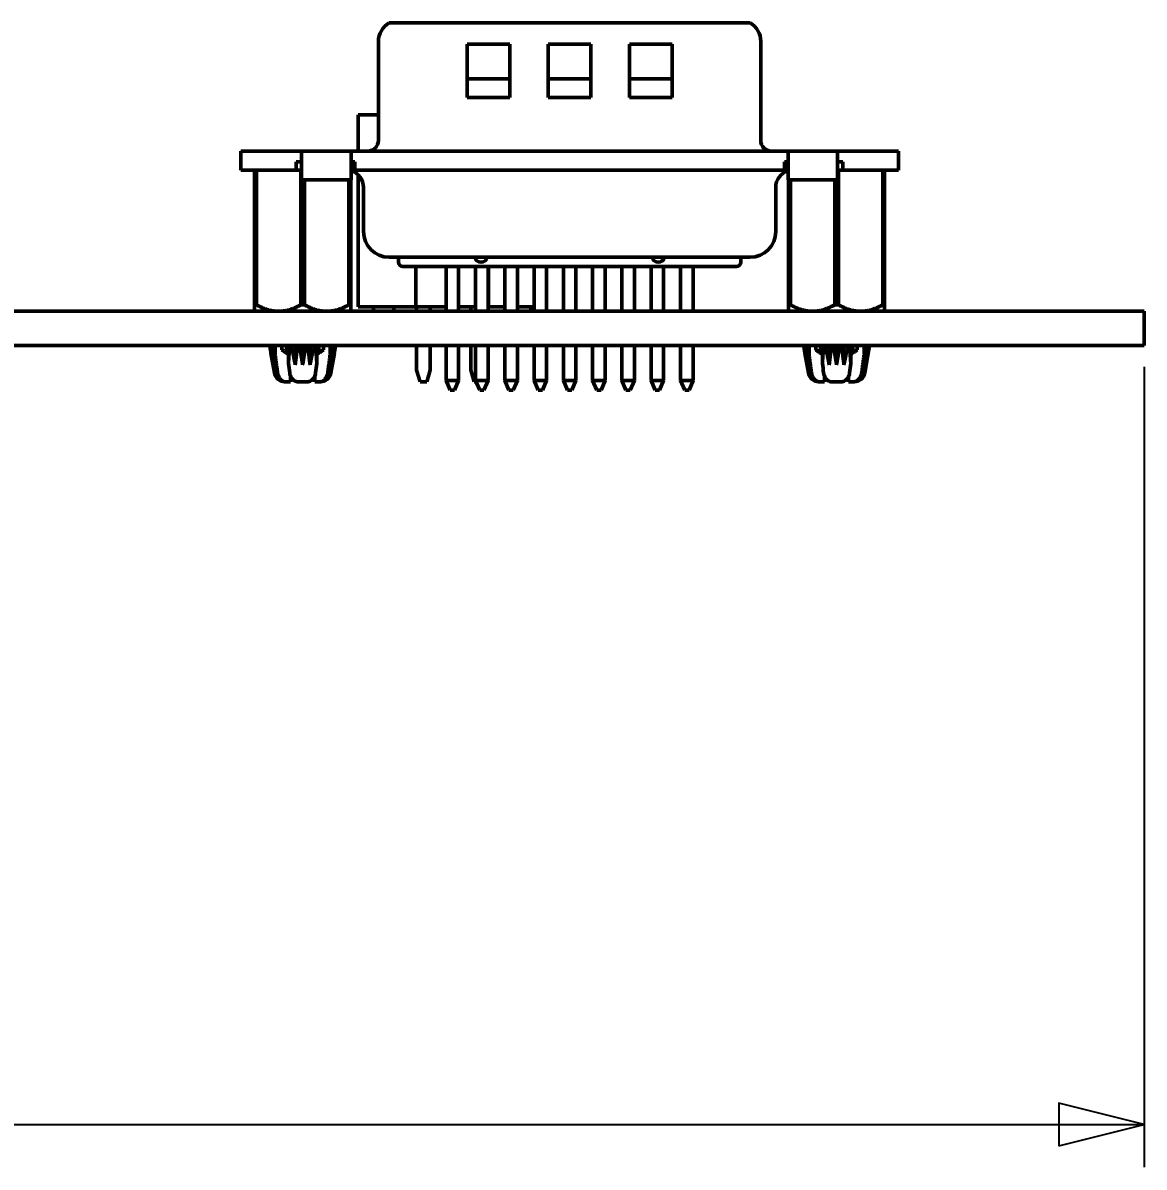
# Model space of a CAD drawing. Header units: millimetres. Extents: x 845 to 2568, y -211 to 570.
# Drawn here: x 1424.9 to 1477.4, y 131.1 to 184.6 of the extents above; entities that cross this region are included whole.
import ezdxf

# ---------------------------------------------------------------- set-up
doc = ezdxf.new("R2010")
doc.units = ezdxf.units.MM
doc.header["$LTSCALE"] = 2
doc.layers.get('0').update_dxf_attribs({"lineweight": 25})
doc.layers.add('외형선(ISO)', color=7, linetype='Continuous', lineweight=50)
doc.layers.add('치수(ISO)', color=7, linetype='Continuous', lineweight=25)
doc.styles.add('레이블 문자 (JIS)', font='')
doc.styles.get('레이블 문자 (JIS)').set_extended_font_data('Gulim')
doc.dimstyles.new('복사 대상기본값 (JIS)', dxfattribs={"dimscale": 2, "dimtxt": 3, "dimasz": 2, "dimexe": 1, "dimexo": 0.5, "dimgap": 0.8, "dimtad": 1, "dimdsep": 46, "dimtxsty": '레이블 문자 (JIS)', "dimblk": 'Filled-1', "dimcen": 0.09, "dimdle": 10, "dimclrd": 256, "dimclre": 256, "dimclrt": 256, "dimazin": 2, "dimtfac": 0.666667, "dimtmove": 0, "dimatfit": 3, "dimldrblk": 'OPEN', "dimfxl": 1, "dimtolj": 1, "dimtzin": 0, "dimlwd": -1, "dimlwe": -1, "dimarcsym": 0})

# ---------------------------------------------------------------- blocks, each defined once
blk = doc.blocks.new('Filled-1')
at = {"color": 0}
for p, q in [((0, 0), (-1, 0.25)), ((-1, 0.25), (-1, -0.25)), ((-1, 0), (0, 0)), ((-1, -0.25), (0, 0))]:
    blk.add_line(p, q, dxfattribs=at)
at = {"color": 0, "flags": 128}
blk.add_lwpolyline([(-1, -0.25), (0, 0), (-1, 0.25), (-1, -0.25)], dxfattribs=at)
at = {"color": 0}
blk.add_solid([(-1, -0.25), (0, 0), (-1, 0.25), (-1, -0.25)], dxfattribs=at)
blk = doc.blocks.new('*D21')
at = {"layer": 'Defpoints', "color": 0}
for p in [(1327.354, 169.544), (1477.354, 169.544), (1477.354, 133.075)]:
    blk.add_point(p, dxfattribs=at)
at = {"layer": '치수(ISO)'}
for p, q in [((1327.354, 168.544), (1327.354, 131.075)), ((1477.354, 168.544), (1477.354, 131.075)), ((1331.354, 133.075), (1473.354, 133.075))]:
    blk.add_line(p, q, dxfattribs=at)
at = {"layer": '치수(ISO)', "linetype": 'ByBlock', "xscale": 4, "yscale": 4, "zscale": 4}
for p, rotation in [((1327.354, 133.075), 180), ((1477.354, 133.075), 360)]:
    blk.add_blockref('Filled-1', p, dxfattribs=dict(at, rotation=rotation))
at = {"layer": '치수(ISO)', "insert": (1402.354, 140.843), "char_height": 6, "attachment_point": 2, "style": '레이블 문자 (JIS)'}
blk.add_mtext('\\A1;150', dxfattribs=at)
blk = doc.blocks.new('_Open')
at = {"color": 0, "linetype": 'ByBlock', "lineweight": -2}
for p, q in [((-1, 0.167), (0, 0)), ((-1, -0.167), (0, 0)), ((0, 0), (-1, 0))]:
    blk.add_line(p, q, dxfattribs=at)

msp = doc.modelspace()

# ---------------------------------------------------------------- linework, layer by layer
at = {"layer": '외형선(ISO)'}
for p, q in [((1442.004, 184.6444), (1442.0435, 184.6444)), ((1442.5725, 184.6444), (1442.0435, 184.6444)), ((1442.5725, 184.6444), (1445.133, 184.6444)), ((1455.7751, 184.6444), (1445.133, 184.6444)), ((1455.7751, 184.6444), (1458.3356, 184.6444)), ((1458.8645, 184.6444), (1458.3356, 184.6444)), ((1458.8645, 184.6444), (1458.904, 184.6444)), ((1441.504, 179.1444), (1441.504, 183.7784)), ((1459.404, 179.1444), (1459.404, 183.7784)), ((1447.654, 183.6444), (1445.654, 183.6444)), ((1445.654, 183.6444), (1445.654, 181.1444)), ((1447.654, 181.1444), (1447.654, 183.6444)), ((1451.454, 183.6444), (1449.454, 183.6444)), ((1449.454, 183.6444), (1449.454, 181.1444)), ((1451.454, 181.1444), (1451.454, 183.6444)), ((1455.254, 183.6444), (1453.254, 183.6444)), ((1453.254, 183.6444), (1453.254, 181.1444)), ((1455.254, 181.1444), (1455.254, 183.6444)), ((1447.654, 182.0235), (1445.654, 182.0235)), ((1451.454, 182.0235), (1449.454, 182.0235)), ((1455.254, 182.0235), (1453.254, 182.0235)), ((1445.654, 181.1444), (1447.654, 181.1444)), ((1449.454, 181.1444), (1451.454, 181.1444)), ((1453.254, 181.1444), (1455.254, 181.1444)), ((1440.554, 180.3444), (1441.504, 180.3444)), ((1440.554, 180.3444), (1440.554, 178.6444)), ((1436.554, 178.6444), (1435.054, 178.6444)), ((1435.054, 178.6444), (1435.054, 177.7444)), ((1436.554, 178.6444), (1437.904, 178.6444)), ((1437.904, 178.6444), (1440.219, 178.6444)), ((1437.904, 178.6444), (1437.904, 178.1444)), ((1440.219, 178.6444), (1460.689, 178.6444)), ((1440.219, 178.1444), (1440.219, 178.6444)), ((1460.689, 178.6444), (1463.004, 178.6444)), ((1460.689, 178.6444), (1460.689, 178.1444)), ((1463.004, 178.6444), (1464.354, 178.6444)), ((1463.004, 178.1444), (1463.004, 178.6444)), ((1465.854, 178.6444), (1464.354, 178.6444)), ((1465.854, 177.7444), (1465.854, 178.6444)), ((1437.654, 178.1444), (1437.654, 177.7444)), ((1437.904, 178.1444), (1437.654, 178.1444)), ((1437.904, 177.7944), (1437.904, 178.1444)), ((1440.394, 178.1444), (1440.219, 178.1444)), ((1440.219, 178.1444), (1440.219, 177.7944)), ((1440.394, 177.7444), (1440.394, 178.1444)), ((1460.689, 178.1444), (1460.514, 178.1444)), ((1460.514, 178.1444), (1460.514, 177.7444)), ((1460.689, 177.7944), (1460.689, 178.1444)), ((1463.254, 178.1444), (1463.004, 178.1444)), ((1463.004, 178.1444), (1463.004, 177.7944)), ((1463.254, 177.7444), (1463.254, 178.1444)), ((1436.554, 177.7444), (1435.054, 177.7444)), ((1435.704, 171.4444), (1435.704, 177.7444)), ((1435.7898, 177.7444), (1435.7898, 171.4444)), ((1437.654, 177.7444), (1436.554, 177.7444)), ((1437.904, 177.7444), (1437.654, 177.7444)), ((1437.8683, 171.4444), (1437.8683, 177.7444)), ((1437.904, 177.2944), (1437.904, 177.7944)), ((1440.219, 177.7944), (1440.219, 177.2944)), ((1440.394, 177.7444), (1440.219, 177.7444)), ((1460.514, 177.7444), (1440.394, 177.7444)), ((1440.554, 177.5254), (1440.554, 171.3444)), ((1460.689, 177.7444), (1460.514, 177.7444)), ((1460.689, 177.2944), (1460.689, 177.7944)), ((1463.004, 177.7944), (1463.004, 177.2944)), ((1463.254, 177.7444), (1463.004, 177.7444)), ((1463.0398, 177.7444), (1463.0398, 171.4444)), ((1464.354, 177.7444), (1463.254, 177.7444)), ((1465.854, 177.7444), (1464.354, 177.7444)), ((1465.1183, 171.4444), (1465.1183, 177.7444)), ((1465.204, 177.7444), (1465.204, 171.4444)), ((1437.904, 177.2944), (1440.219, 177.2944)), ((1438.0398, 177.2944), (1438.0398, 171.4444)), ((1440.1183, 171.4444), (1440.1183, 177.2944)), ((1440.204, 177.2944), (1440.204, 171.4444)), ((1440.804, 174.8744), (1440.804, 176.9444)), ((1460.104, 174.8744), (1460.104, 176.9444)), ((1460.689, 177.2944), (1463.004, 177.2944)), ((1460.704, 171.4444), (1460.704, 177.2944)), ((1460.7898, 177.2944), (1460.7898, 171.4444)), ((1462.8683, 171.4444), (1462.8683, 177.2944)), ((1442.0162, 173.6744), (1442.004, 173.6744)), ((1442.0162, 173.6744), (1443.2152, 173.6744)), ((1442.4373, 173.4427), (1442.4353, 173.6744)), ((1444.0031, 173.6744), (1443.2152, 173.6744)), ((1444.0031, 173.6744), (1456.905, 173.6744)), ((1457.6929, 173.6744), (1456.905, 173.6744)), ((1457.6929, 173.6744), (1458.8919, 173.6744)), ((1458.4707, 173.4427), (1458.4728, 173.6744)), ((1458.904, 173.6744), (1458.8919, 173.6744)), ((1442.6514, 173.2444), (1442.6373, 173.2444)), ((1442.6514, 173.2444), (1443.5781, 173.2444)), ((1443.254, 171.3444), (1443.254, 173.2444)), ((1444.4057, 173.2444), (1443.5781, 173.2444)), ((1444.4057, 173.2444), (1456.5023, 173.2444)), ((1444.6715, 171.1444), (1444.6715, 173.2444)), ((1445.2565, 171.1444), (1445.2565, 173.2444)), ((1446.0515, 171.1444), (1446.0515, 173.2444)), ((1446.6365, 171.1444), (1446.6365, 173.2444)), ((1446.654, 173.2444), (1446.654, 171.3444)), ((1447.4215, 171.1444), (1447.4215, 173.2444)), ((1448.0065, 171.1444), (1448.0065, 173.2444)), ((1448.7915, 171.1444), (1448.7915, 173.2444)), ((1449.3765, 171.1444), (1449.3765, 173.2444)), ((1450.1615, 171.1444), (1450.1615, 173.2444)), ((1450.7465, 171.1444), (1450.7465, 173.2444)), ((1451.5315, 171.1444), (1451.5315, 173.2444)), ((1452.1165, 171.1444), (1452.1165, 173.2444)), ((1452.9015, 171.1444), (1452.9015, 173.2444)), ((1453.4865, 171.1444), (1453.4865, 173.2444)), ((1454.2715, 171.1444), (1454.2715, 173.2444)), ((1454.8565, 171.1444), (1454.8565, 173.2444)), ((1455.6515, 171.1444), (1455.6515, 173.2444)), ((1456.2365, 171.1444), (1456.2365, 173.2444)), ((1457.33, 173.2444), (1456.5023, 173.2444)), ((1457.33, 173.2444), (1458.2566, 173.2444)), ((1458.2707, 173.2444), (1458.2566, 173.2444)), ((1435.704, 171.4444), (1435.704, 171.1444)), ((1435.704, 171.4444), (1435.7898, 171.4444)), ((1437.8683, 171.4444), (1438.0398, 171.4444)), ((1440.1183, 171.4444), (1440.204, 171.4444)), ((1440.204, 171.1444), (1440.204, 171.4444)), ((1460.704, 171.4444), (1460.704, 171.1444)), ((1460.704, 171.4444), (1460.7898, 171.4444)), ((1462.8683, 171.4444), (1463.0398, 171.4444)), ((1465.204, 171.4444), (1465.1183, 171.4444)), ((1465.204, 171.1444), (1465.204, 171.4444)), ((1327.354, 171.1444), (1477.354, 171.1444)), ((1443.254, 171.3444), (1440.554, 171.3444)), ((1441.269, 171.3444), (1441.269, 171.1444)), ((1442.219, 171.3444), (1442.219, 171.1444)), ((1444.6715, 171.3444), (1443.254, 171.3444)), ((1443.289, 171.1444), (1443.289, 171.3444)), ((1443.929, 171.3444), (1443.929, 171.1444)), ((1446.0515, 171.3444), (1445.2565, 171.3444)), ((1445.829, 171.1444), (1445.829, 171.3444)), ((1446.654, 171.3444), (1446.6365, 171.3444)), ((1447.4215, 171.3444), (1446.654, 171.3444)), ((1448.7915, 171.3444), (1448.0065, 171.3444)), ((1448.639, 171.3444), (1448.639, 171.1444)), ((1477.354, 169.5444), (1477.354, 171.1444)), ((1327.354, 169.5444), (1477.354, 169.5444)), ((1436.6701, 169.1141), (1436.6701, 169.5444)), ((1436.9847, 169.3444), (1436.9847, 169.5444)), ((1437.2897, 169.5444), (1437.2897, 168.6983)), ((1437.609, 169.5444), (1437.609, 168.639)), ((1437.954, 168.639), (1437.954, 169.5444)), ((1438.2991, 168.639), (1438.2991, 169.5444)), ((1438.6183, 168.6983), (1438.6183, 169.5444)), ((1438.9234, 169.5444), (1438.9234, 169.3444)), ((1439.238, 169.5444), (1439.238, 169.1141)), ((1443.289, 168.3868), (1443.289, 169.5444)), ((1443.929, 169.5444), (1443.929, 168.3868)), ((1444.6715, 167.9092), (1444.6715, 169.5444)), ((1445.2565, 167.9092), (1445.2565, 169.5444)), ((1445.829, 168.3868), (1445.829, 169.5444)), ((1446.0515, 167.9092), (1446.0515, 169.5444)), ((1446.6365, 167.9092), (1446.6365, 169.5444)), ((1447.4215, 167.9092), (1447.4215, 169.5444)), ((1448.0065, 167.9092), (1448.0065, 169.5444)), ((1448.7915, 167.9092), (1448.7915, 169.5444)), ((1449.3765, 167.9092), (1449.3765, 169.5444)), ((1450.1615, 167.9092), (1450.1615, 169.5444)), ((1450.7465, 167.9092), (1450.7465, 169.5444)), ((1451.5315, 167.9092), (1451.5315, 169.5444)), ((1452.1165, 167.9092), (1452.1165, 169.5444)), ((1452.9015, 167.9092), (1452.9015, 169.5444)), ((1453.4865, 167.9092), (1453.4865, 169.5444)), ((1454.2715, 167.9092), (1454.2715, 169.5444)), ((1454.8565, 167.9092), (1454.8565, 169.5444)), ((1455.6515, 167.9092), (1455.6515, 169.5444)), ((1456.2365, 167.9092), (1456.2365, 169.5444)), ((1461.6701, 169.1141), (1461.6701, 169.5444)), ((1461.9847, 169.3444), (1461.9847, 169.5444)), ((1462.2897, 169.5444), (1462.2897, 168.6983)), ((1462.609, 169.5444), (1462.609, 168.639)), ((1462.954, 168.639), (1462.954, 169.5444)), ((1463.2991, 168.639), (1463.2991, 169.5444)), ((1463.6183, 168.6983), (1463.6183, 169.5444)), ((1463.9234, 169.5444), (1463.9234, 169.3444)), ((1464.238, 169.5444), (1464.238, 169.1141)), ((1436.6338, 168.2576), (1436.4705, 169.1839)), ((1439.2742, 168.2576), (1439.4376, 169.1839)), ((1461.6338, 168.2576), (1461.4705, 169.1839)), ((1464.2742, 168.2576), (1464.4376, 169.1839)), ((1443.449, 167.841), (1443.289, 168.3868)), ((1443.929, 168.3868), (1443.769, 167.841)), ((1445.989, 167.841), (1445.829, 168.3868)), ((1437.1587, 167.8444), (1437.1262, 167.8444)), ((1437.3884, 167.8444), (1437.1587, 167.8444)), ((1437.3884, 167.8444), (1437.3884, 168.1017)), ((1438.1837, 167.8444), (1437.7244, 167.8444)), ((1438.5197, 168.1017), (1438.5197, 167.8444)), ((1438.7494, 167.8444), (1438.5197, 167.8444)), ((1438.7818, 167.8444), (1438.7494, 167.8444)), ((1443.769, 167.841), (1443.449, 167.841)), ((1445.2565, 167.9092), (1444.6715, 167.9092)), ((1444.864, 167.4444), (1444.6715, 167.9092)), ((1445.064, 167.4444), (1445.2565, 167.9092)), ((1446.0798, 167.841), (1445.989, 167.841)), ((1446.6365, 167.9092), (1446.0515, 167.9092)), ((1446.244, 167.4444), (1446.0515, 167.9092)), ((1446.444, 167.4444), (1446.6365, 167.9092)), ((1448.0065, 167.9092), (1447.4215, 167.9092)), ((1447.614, 167.4444), (1447.4215, 167.9092)), ((1447.814, 167.4444), (1448.0065, 167.9092)), ((1449.3765, 167.9092), (1448.7915, 167.9092)), ((1448.984, 167.4444), (1448.7915, 167.9092)), ((1449.184, 167.4444), (1449.3765, 167.9092)), ((1450.7465, 167.9092), (1450.1615, 167.9092)), ((1450.354, 167.4444), (1450.1615, 167.9092)), ((1450.554, 167.4444), (1450.7465, 167.9092)), ((1452.1165, 167.9092), (1451.5315, 167.9092)), ((1451.724, 167.4444), (1451.5315, 167.9092)), ((1451.924, 167.4444), (1452.1165, 167.9092)), ((1453.4865, 167.9092), (1452.9015, 167.9092)), ((1453.094, 167.4444), (1452.9015, 167.9092)), ((1453.294, 167.4444), (1453.4865, 167.9092)), ((1454.8565, 167.9092), (1454.2715, 167.9092)), ((1454.464, 167.4444), (1454.2715, 167.9092)), ((1454.664, 167.4444), (1454.8565, 167.9092)), ((1456.2365, 167.9092), (1455.6515, 167.9092)), ((1455.844, 167.4444), (1455.6515, 167.9092)), ((1456.044, 167.4444), (1456.2365, 167.9092)), ((1462.1587, 167.8444), (1462.1262, 167.8444)), ((1462.3884, 167.8444), (1462.1587, 167.8444)), ((1462.3884, 167.8444), (1462.3884, 168.1017)), ((1463.1837, 167.8444), (1462.7244, 167.8444)), ((1463.5197, 168.1017), (1463.5197, 167.8444)), ((1463.7494, 167.8444), (1463.5197, 167.8444)), ((1463.7818, 167.8444), (1463.7494, 167.8444)), ((1445.064, 167.4444), (1444.864, 167.4444)), ((1446.444, 167.4444), (1446.244, 167.4444)), ((1447.814, 167.4444), (1447.614, 167.4444)), ((1449.184, 167.4444), (1448.984, 167.4444)), ((1450.554, 167.4444), (1450.354, 167.4444)), ((1451.924, 167.4444), (1451.724, 167.4444)), ((1453.294, 167.4444), (1453.094, 167.4444)), ((1454.664, 167.4444), (1454.464, 167.4444)), ((1456.044, 167.4444), (1455.844, 167.4444))]:
    msp.add_line(p, q, dxfattribs=at)
for centre, radius, start, end in [((1442.504, 183.7784), 1, 120, 180), ((1458.404, 183.7784), 1, 0, 60), ((1441.004, 179.1444), 0.5, 270.00016, 0), ((1459.904, 179.1444), 0.5, 180, 270), ((1440.004, 176.9444), 0.8, 0, 74.4101), ((1460.904, 176.9444), 0.8, 105.5899, 180), ((1442.004, 174.8744), 1.2, 180, 270), ((1458.904, 174.8744), 1.2, 270, 0), ((1442.6373, 173.4444), 0.2, 180.5, 270), ((1458.2707, 173.4444), 0.2, 270, 359.5), ((1437.1262, 168.3444), 0.5, 190, 270), ((1438.7818, 168.3444), 0.5, 270, 350), ((1462.1262, 168.3444), 0.5, 190, 270), ((1463.7818, 168.3444), 0.5, 270, 350)]:
    msp.add_arc(centre, radius, start, end, dxfattribs=at)
for centre, major_axis, start_param, end_param in [((1446.304, 173.761), (-0.3166, 0), 0.2770081, 2.8645845), ((1454.604, 173.761), (0.3166, 0), 3.4186008, 6.0061772)]:
    msp.add_ellipse(centre, major_axis=major_axis, ratio=0.9999619, start_param=start_param, end_param=end_param, dxfattribs=at)
for points, weights in [([(1436.829, 171.1444), (1436.3419, 171.1444), (1435.7898, 171.4444)], [2.77777777744, 2.77777777744, 2.60416666637]), ([(1437.8683, 171.4444), (1437.3162, 171.1444), (1436.829, 171.1444)], [2.60416666636, 2.77777777744, 2.77777777744]), ([(1439.079, 171.1444), (1438.5919, 171.1444), (1438.0398, 171.4444)], [2.77777777744, 2.77777777744, 2.60416666637]), ([(1440.1183, 171.4444), (1439.5662, 171.1444), (1439.079, 171.1444)], [2.60416666636, 2.77777777744, 2.77777777744]), ([(1461.829, 171.1444), (1461.3419, 171.1444), (1460.7898, 171.4444)], [2.77777777746, 2.77777777746, 2.60416666637]), ([(1462.8683, 171.4444), (1462.3162, 171.1444), (1461.829, 171.1444)], [2.60416666637, 2.77777777746, 2.77777777746]), ([(1464.079, 171.1444), (1463.5919, 171.1444), (1463.0398, 171.4444)], [2.77777777746, 2.77777777746, 2.60416666637]), ([(1465.1183, 171.4444), (1464.5662, 171.1444), (1464.079, 171.1444)], [2.60416666637, 2.77777777746, 2.77777777746]), ([(1436.5693, 168.639), (1436.493, 169.047), (1436.4079, 169.5444)], [1.0364799708, 1.03929676395, 1.03651828157]), ([(1436.427, 169.5444), (1436.5021, 169.047), (1436.5693, 168.639)], [1.03650338478, 1.03928423704, 1.03646988113]), ([(1436.6345, 168.639), (1436.5439, 169.047), (1436.4428, 169.5444)], [1.03646988152, 1.03928423725, 1.03650338513]), ([(1436.5368, 169.5444), (1436.5883, 169.047), (1436.6345, 168.639)], [1.03650338478, 1.03928423696, 1.03646988128]), ([(1436.6701, 169.1141), (1436.6226, 169.3199), (1436.5726, 169.5444)], [1.03151777421, 1.03086373558, 1.02908176066]), ([(1437.2289, 169.1669), (1437.2051, 169.3512), (1437.1801, 169.5444)], [1.0269213845, 1.02674762675, 1.02604022633]), ([(1437.3457, 169.5444), (1437.3163, 169.0827), (1437.2897, 168.6983)], [1.03651780183, 1.03909638071, 1.03685611412]), ([(1437.609, 168.639), (1437.5214, 169.047), (1437.4238, 169.5444)], [1.03647964587, 1.03929636052, 1.03651780183]), ([(1437.7185, 169.5444), (1437.6608, 169.047), (1437.609, 168.639)], [1.03651780183, 1.03929636052, 1.03647964587]), ([(1437.954, 168.639), (1437.8821, 169.047), (1437.8019, 169.5444)], [1.03647964587, 1.03929636052, 1.03651780183]), ([(1438.1062, 169.5444), (1438.026, 169.047), (1437.954, 168.639)], [1.03651789465, 1.03929643858, 1.03647970873]), ([(1438.2991, 168.639), (1438.2473, 169.047), (1438.1896, 169.5444)], [1.03647964602, 1.03929636045, 1.03651780183]), ([(1438.4843, 169.5444), (1438.3867, 169.047), (1438.2991, 168.639)], [1.03651789465, 1.0392964385, 1.03647970888]), ([(1438.6183, 168.6983), (1438.5918, 169.0827), (1438.5624, 169.5444)], [1.03685617916, 1.03909645982, 1.03651789465]), ([(1438.728, 169.5444), (1438.703, 169.3512), (1438.6792, 169.1669)], [1.02606378777, 1.02677324246, 1.02694904292]), ([(1439.3355, 169.5444), (1439.2855, 169.3199), (1439.238, 169.1141)], [1.02908176073, 1.03086373563, 1.03151777425]), ([(1439.4653, 169.5444), (1439.3642, 169.047), (1439.2736, 168.639)], [1.03650338513, 1.03928423726, 1.03646988151]), ([(1439.2736, 168.639), (1439.3198, 169.047), (1439.3713, 169.5444)], [1.03646988151, 1.03928423726, 1.03650338513]), ([(1439.5002, 169.5444), (1439.4151, 169.047), (1439.3388, 168.639)], [1.03651780183, 1.03929636052, 1.03647964587]), ([(1439.3388, 168.639), (1439.406, 169.047), (1439.4811, 169.5444)], [1.03646988137, 1.03928423733, 1.03650338513]), ([(1461.5693, 168.639), (1461.493, 169.047), (1461.4079, 169.5444)], [1.0364799708, 1.03929676395, 1.03651828157]), ([(1461.427, 169.5444), (1461.5021, 169.047), (1461.5693, 168.639)], [1.03650338478, 1.03928423704, 1.03646988113]), ([(1461.6345, 168.639), (1461.5439, 169.047), (1461.4428, 169.5444)], [1.03646988152, 1.03928423725, 1.03650338513]), ([(1461.5368, 169.5444), (1461.5883, 169.047), (1461.6345, 168.639)], [1.03650338478, 1.03928423696, 1.03646988128]), ([(1461.6701, 169.1141), (1461.6226, 169.3199), (1461.5726, 169.5444)], [1.03151777421, 1.03086373559, 1.02908176066]), ([(1462.2289, 169.1669), (1462.2051, 169.3512), (1462.1801, 169.5444)], [1.02692138451, 1.02674762676, 1.02604022634]), ([(1462.3457, 169.5444), (1462.3163, 169.0827), (1462.2897, 168.6983)], [1.03651780183, 1.03909638071, 1.03685611412]), ([(1462.609, 168.639), (1462.5214, 169.047), (1462.4238, 169.5444)], [1.03647964587, 1.03929636052, 1.03651780183]), ([(1462.7185, 169.5444), (1462.6608, 169.047), (1462.609, 168.639)], [1.03651789465, 1.03929643858, 1.03647970873]), ([(1462.954, 168.639), (1462.8821, 169.047), (1462.8019, 169.5444)], [1.03647970873, 1.03929643858, 1.03651789465]), ([(1463.1062, 169.5444), (1463.026, 169.047), (1462.954, 168.639)], [1.03651780183, 1.03929636052, 1.03647964587]), ([(1463.2991, 168.639), (1463.2473, 169.047), (1463.1896, 169.5444)], [1.03647964602, 1.03929636045, 1.03651780183]), ([(1463.4843, 169.5444), (1463.3867, 169.047), (1463.2991, 168.639)], [1.03651780183, 1.03929636045, 1.03647964602]), ([(1463.6183, 168.6983), (1463.5918, 169.0827), (1463.5624, 169.5444)], [1.03685611412, 1.03909638071, 1.03651780183]), ([(1463.728, 169.5444), (1463.703, 169.3512), (1463.6792, 169.1669)], [1.02606378777, 1.02677324246, 1.02694904292]), ([(1464.3355, 169.5444), (1464.2855, 169.3199), (1464.238, 169.1141)], [1.02908176073, 1.03086373563, 1.03151777425]), ([(1464.4653, 169.5444), (1464.3642, 169.047), (1464.2736, 168.639)], [1.03650338513, 1.03928423726, 1.03646988151]), ([(1464.2736, 168.639), (1464.3198, 169.047), (1464.3713, 169.5444)], [1.03646988151, 1.03928423726, 1.03650338513]), ([(1464.5002, 169.5444), (1464.4151, 169.047), (1464.3388, 168.639)], [1.03651789465, 1.03929643858, 1.03647970873]), ([(1464.3388, 168.639), (1464.406, 169.047), (1464.4811, 169.5444)], [1.03646988137, 1.03928423733, 1.03650338513]), ([(1436.7816, 168.2576), (1436.7288, 168.6606), (1436.6701, 169.1141)], [1.02420246482, 1.02723436497, 1.02698851652]), ([(1439.238, 169.1141), (1439.1793, 168.6606), (1439.1265, 168.2576)], [1.02696106439, 1.02720199508, 1.02416529376]), ([(1461.7816, 168.2576), (1461.7288, 168.6606), (1461.6701, 169.1141)], [1.02420246482, 1.02723436497, 1.02698851652]), ([(1464.238, 169.1141), (1464.1793, 168.6606), (1464.1265, 168.2576)], [1.0269610644, 1.02720199509, 1.02416529377])]:
    msp.add_rational_spline(points, weights, degree=2, dxfattribs=at)
for points, weights, knots in [([(1436.9847, 169.3444), (1437.1012, 169.2565), (1437.2435, 169.1563), (1437.2897, 169.126)], [4.34464983531, 4.85475827224, 5.60398753054, 5.87894128787], [0.18955327, 0.18955327, 0.18955327, 0.25880706, 0.30845236, 0.30845236, 0.30845236]), ([(1438.9234, 169.3444), (1438.7548, 169.2172), (1438.6302, 169.1337), (1438.6183, 169.126)], [4.34464983529, 5.12365796794, 5.80617434997, 5.87894128787], [-1.14804678, -1.14804678, -1.14804678, -1.04228639, -1.02914768, -1.02914768, -1.02914768]), ([(1461.9847, 169.3444), (1462.1012, 169.2565), (1462.2435, 169.1563), (1462.2897, 169.126)], [4.34464983531, 4.85475827224, 5.60398753054, 5.87894128787], [0.18955327, 0.18955327, 0.18955327, 0.25880706, 0.30845236, 0.30845236, 0.30845236]), ([(1463.9234, 169.3444), (1463.7548, 169.2172), (1463.6302, 169.1337), (1463.6183, 169.126)], [4.34464983529, 5.12365796794, 5.80617434997, 5.87894128787], [-1.14804678, -1.14804678, -1.14804678, -1.04228639, -1.02914768, -1.02914768, -1.02914768])]:
    msp.add_rational_spline(points, weights, degree=2, knots=knots, dxfattribs=at)
for points, knots in [([(1437.1587, 167.8444), (1437.1086, 167.8444), (1437.0494, 167.8593), (1436.9603, 167.9095), (1436.9139, 167.9513), (1436.8497, 168.0395), (1436.8199, 168.1006), (1436.7938, 168.1878), (1436.7866, 168.2226), (1436.7816, 168.2576)], [-0.528771072, -0.528771072, -0.528771072, -0.528771072, -0.507504899, -0.507504899, -0.488075375, -0.488075375, -0.469522947, -0.469522947, -0.459671214, -0.459671214, -0.459671214, -0.459671214]), ([(1437.3472, 168.2576), (1437.3523, 168.2226), (1437.3595, 168.1878), (1437.3856, 168.1006), (1437.4154, 168.0395), (1437.4796, 167.9513), (1437.526, 167.9095), (1437.6151, 167.8593), (1437.6743, 167.8444), (1437.7244, 167.8444)], [0.459671214, 0.459671214, 0.459671214, 0.459671214, 0.469522947, 0.469522947, 0.488075375, 0.488075375, 0.507504899, 0.507504899, 0.528771072, 0.528771072, 0.528771072, 0.528771072]), ([(1438.1837, 167.8444), (1438.2328, 167.8444), (1438.2909, 167.8588), (1438.3786, 167.9071), (1438.4245, 167.9473), (1438.4897, 168.0342), (1438.5207, 168.096), (1438.5481, 168.1852), (1438.5556, 168.2213), (1438.5608, 168.2576)], [0.073114702, 0.073114702, 0.073114702, 0.073114702, 0.093971022, 0.093971022, 0.113043224, 0.113043224, 0.131993365, 0.131993365, 0.14220789, 0.14220789, 0.14220789, 0.14220789]), ([(1439.1265, 168.2576), (1439.1215, 168.2226), (1439.1143, 168.1878), (1439.0882, 168.1006), (1439.0584, 168.0395), (1438.9941, 167.9513), (1438.9478, 167.9095), (1438.8587, 167.8593), (1438.7995, 167.8444), (1438.7494, 167.8444)], [0.459671214, 0.459671214, 0.459671214, 0.459671214, 0.469522947, 0.469522947, 0.488075375, 0.488075375, 0.507504899, 0.507504899, 0.528771072, 0.528771072, 0.528771072, 0.528771072]), ([(1462.1587, 167.8444), (1462.1086, 167.8444), (1462.0494, 167.8593), (1461.9603, 167.9095), (1461.9139, 167.9513), (1461.8497, 168.0395), (1461.8199, 168.1006), (1461.7938, 168.1878), (1461.7866, 168.2226), (1461.7816, 168.2576)], [-0.528771072, -0.528771072, -0.528771072, -0.528771072, -0.507504899, -0.507504899, -0.488075375, -0.488075375, -0.469522947, -0.469522947, -0.459671214, -0.459671214, -0.459671214, -0.459671214]), ([(1462.3472, 168.2576), (1462.3523, 168.2226), (1462.3595, 168.1878), (1462.3856, 168.1006), (1462.4154, 168.0395), (1462.4796, 167.9513), (1462.526, 167.9095), (1462.6151, 167.8593), (1462.6743, 167.8444), (1462.7244, 167.8444)], [0.459671214, 0.459671214, 0.459671214, 0.459671214, 0.469522947, 0.469522947, 0.488075375, 0.488075375, 0.507504899, 0.507504899, 0.528771072, 0.528771072, 0.528771072, 0.528771072]), ([(1463.1837, 167.8444), (1463.2338, 167.8444), (1463.293, 167.8593), (1463.3821, 167.9095), (1463.4285, 167.9513), (1463.4927, 168.0395), (1463.5225, 168.1006), (1463.5486, 168.1878), (1463.5558, 168.2226), (1463.5608, 168.2576)], [0.073114702, 0.073114702, 0.073114702, 0.073114702, 0.094380874, 0.094380874, 0.113810399, 0.113810399, 0.132362827, 0.132362827, 0.142214559, 0.142214559, 0.142214559, 0.142214559]), ([(1464.1265, 168.2576), (1464.1215, 168.2226), (1464.1143, 168.1878), (1464.0882, 168.1006), (1464.0584, 168.0395), (1463.9941, 167.9513), (1463.9478, 167.9095), (1463.8587, 167.8593), (1463.7995, 167.8444), (1463.7494, 167.8444)], [0.459671214, 0.459671214, 0.459671214, 0.459671214, 0.469522947, 0.469522947, 0.488075375, 0.488075375, 0.507504899, 0.507504899, 0.528771072, 0.528771072, 0.528771072, 0.528771072])]:
    msp.add_open_spline(points, degree=3, knots=knots, dxfattribs=at)
for points in [[(1437.2897, 168.6983), (1437.3089, 168.5514), (1437.328, 168.4045), (1437.3472, 168.2576)], [(1438.5608, 168.2576), (1438.5801, 168.4045), (1438.5992, 168.5514), (1438.6183, 168.6983)], [(1462.2897, 168.6983), (1462.3089, 168.5514), (1462.328, 168.4045), (1462.3472, 168.2576)], [(1463.5608, 168.2576), (1463.5801, 168.4045), (1463.5992, 168.5514), (1463.6183, 168.6983)]]:
    msp.add_open_spline(points, degree=3, dxfattribs=at)

# ---------------------------------------------------------------- dimensions: what is measured, and where the dimension line sits
at = {"layer": '치수(ISO)'}
dim = msp.add_linear_dim(base=(1477.354, 133.0752), p1=(1327.354, 169.5444), p2=(1477.354, 169.5444), angle=180, dimstyle='복사 대상기본값 (JIS)', override={"dimgap": 0.8, "dimdec": 2, "dimtol": 0, "dimlim": 0, "dimtp": 0, "dimtm": 0, "dimtdec": 2, "dimtofl": 0, "dimatfit": 1}, dxfattribs=at)
dim.commit()
dim.dimension.update_dxf_attribs({"geometry": '*D21', "text_midpoint": (1402.354, 133.0752), "dimtype": 160})

doc.saveas('drawing.dxf')
